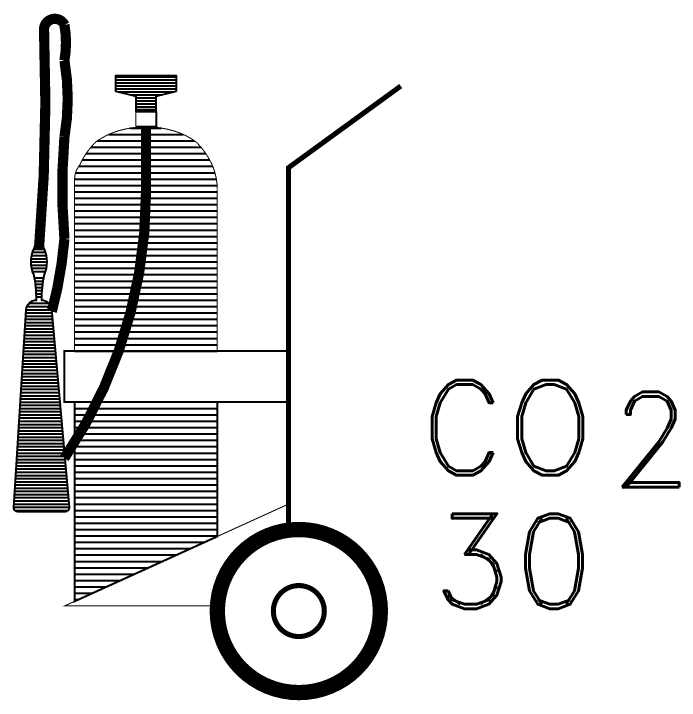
# Model space of a CAD drawing. Header units: millimetres. Extents: x -3 to 2253, y -3 to 1300.
# Drawn here: x 1800.96 to 1814.96, y -2.23 to 12.21 of the extents above; entities that cross this region are included whole.
import ezdxf

# ---------------------------------------------------------------- set-up
doc = ezdxf.new("R2010")
doc.units = ezdxf.units.MM
for name, color, linetype in [('ROOD', 1, 'Continuous'), ('TXT', 7, 'Continuous'), ('VEILIG', 7, 'Continuous')]:
    doc.layers.add(name, color=color, linetype=linetype)
doc.styles.add('ROMAND', font='romand')

# ---------------------------------------------------------------- blocks, each defined once
blk = doc.blocks.new('*X71')
at = {"color": 0}
for p, q in [((131.095, 48.875), (132.381, 48.875)), ((131.095, 48.812), (132.381, 48.812)), ((131.095, 48.75), (132.381, 48.75)), ((131.095, 48.688), (132.381, 48.688)), ((131.095, 48.625), (132.381, 48.625)), ((131.153, 48.562), (132.323, 48.562)), ((131.403, 48.5), (132.073, 48.5)), ((131.523, 48.438), (131.952, 48.438)), ((131.523, 48.375), (131.952, 48.375)), ((131.523, 48.312), (131.952, 48.312)), ((131.523, 48.25), (131.952, 48.25)), ((131.523, 48.188), (131.952, 48.188))]:
    blk.add_line(p, q, dxfattribs=at)
blk = doc.blocks.new('*X68')
at = {"color": 0}
for p, q in [((90.891, 43.125), (90.909, 43.125)), ((90.8, 43), (91, 43)), ((90.827, 43.062), (90.973, 43.062)), ((90.759, 42.875), (91.041, 42.875)), ((90.776, 42.938), (91.024, 42.938)), ((90.746, 42.75), (91.054, 42.75)), ((90.749, 42.812), (91.051, 42.812)), ((90.749, 42.688), (91.051, 42.688)), ((90.759, 42.625), (91.041, 42.625)), ((90.776, 42.562), (91.024, 42.562)), ((90.813, 42.438), (90.987, 42.438)), ((90.824, 42.375), (90.976, 42.375)), ((90.833, 42.312), (90.967, 42.312)), ((90.84, 42.25), (90.96, 42.25)), ((90.845, 42.188), (90.955, 42.188)), ((90.848, 42.125), (90.952, 42.125)), ((90.85, 42.062), (90.95, 42.062)), ((90.705, 41.938), (91.095, 41.938)), ((90.65, 41.812), (91.15, 41.812)), ((90.665, 41.875), (91.135, 41.875)), ((90.639, 41.625), (91.166, 41.625)), ((90.643, 41.688), (91.161, 41.688)), ((90.646, 41.75), (91.155, 41.75)), ((90.631, 41.5), (91.177, 41.5)), ((90.635, 41.562), (91.172, 41.562)), ((90.623, 41.375), (91.188, 41.375)), ((90.627, 41.438), (91.183, 41.438)), ((90.615, 41.25), (91.2, 41.25)), ((90.619, 41.312), (91.194, 41.312)), ((90.607, 41.125), (91.211, 41.125)), ((90.611, 41.188), (91.205, 41.188)), ((90.599, 41), (91.222, 41)), ((90.603, 41.062), (91.216, 41.062)), ((90.587, 40.812), (91.238, 40.812)), ((90.591, 40.875), (91.233, 40.875)), ((90.595, 40.938), (91.227, 40.938)), ((90.58, 40.688), (91.249, 40.688)), ((90.584, 40.75), (91.244, 40.75)), ((90.572, 40.562), (91.261, 40.562)), ((90.576, 40.625), (91.255, 40.625)), ((90.564, 40.438), (91.272, 40.438)), ((90.568, 40.5), (91.266, 40.5)), ((90.556, 40.312), (91.283, 40.312)), ((90.56, 40.375), (91.277, 40.375)), ((90.548, 40.188), (91.294, 40.188)), ((90.552, 40.25), (91.288, 40.25)), ((90.54, 40.062), (91.305, 40.062)), ((90.544, 40.125), (91.299, 40.125)), ((90.528, 39.875), (91.322, 39.875)), ((90.532, 39.938), (91.316, 39.938)), ((90.536, 40), (91.31, 40)), ((90.521, 39.75), (91.333, 39.75)), ((90.525, 39.812), (91.327, 39.812)), ((90.513, 39.625), (91.344, 39.625)), ((90.517, 39.688), (91.338, 39.688)), ((90.505, 39.5), (91.355, 39.5)), ((90.509, 39.562), (91.349, 39.562)), ((90.497, 39.375), (91.366, 39.375)), ((90.501, 39.438), (91.36, 39.438)), ((90.489, 39.25), (91.377, 39.25)), ((90.493, 39.312), (91.371, 39.312)), ((90.477, 39.062), (91.394, 39.062)), ((90.481, 39.125), (91.388, 39.125)), ((90.485, 39.188), (91.383, 39.188)), ((90.469, 38.938), (91.405, 38.938)), ((90.473, 39), (91.399, 39)), ((90.462, 38.812), (91.416, 38.812)), ((90.466, 38.875), (91.41, 38.875)), ((90.454, 38.688), (91.427, 38.688)), ((90.458, 38.75), (91.421, 38.75)), ((90.446, 38.562), (91.438, 38.562)), ((90.45, 38.625), (91.432, 38.625)), ((90.438, 38.438), (91.449, 38.438)), ((90.442, 38.5), (91.443, 38.5)), ((90.43, 38.312), (91.46, 38.312)), ((90.434, 38.375), (91.455, 38.375)), ((90.418, 38.125), (91.477, 38.125)), ((90.422, 38.188), (91.471, 38.188)), ((90.426, 38.25), (91.466, 38.25)), ((90.411, 38), (91.488, 38)), ((90.414, 38.062), (91.482, 38.062)), ((90.407, 37.938), (91.493, 37.938)), ((90.428, 37.875), (91.472, 37.875))]:
    blk.add_line(p, q, dxfattribs=at)
blk = doc.blocks.new('*X69')
at = {"color": 0}
for p, q in [((90.35, 41.875), (93.15, 41.875)), ((90.35, 41.75), (93.15, 41.75)), ((90.35, 41.625), (93.15, 41.625)), ((90.35, 41.5), (93.15, 41.5)), ((90.35, 41.375), (93.15, 41.375)), ((90.35, 41.25), (93.15, 41.25)), ((90.35, 41.125), (93.15, 41.125)), ((90.35, 41), (93.15, 41)), ((90.35, 40.875), (93.15, 40.875)), ((90.35, 40.75), (93.15, 40.75)), ((90.35, 40.625), (93.15, 40.625)), ((90.35, 40.5), (93.15, 40.5)), ((90.35, 40.375), (93.15, 40.375)), ((90.35, 40.25), (93.15, 40.25)), ((90.35, 40.125), (93.15, 40.125)), ((90.35, 40), (93.15, 40)), ((90.35, 39.875), (93.15, 39.875)), ((90.35, 39.75), (93.15, 39.75)), ((90.35, 39.625), (93.15, 39.625)), ((90.35, 39.5), (93.15, 39.5)), ((90.35, 39.375), (93.15, 39.375)), ((90.35, 39.25), (92.9, 39.25)), ((90.35, 39.125), (92.625, 39.125)), ((90.35, 39), (92.35, 39)), ((90.35, 38.875), (92.075, 38.875)), ((90.35, 38.75), (91.8, 38.75)), ((90.35, 38.625), (91.525, 38.625)), ((90.35, 38.5), (91.25, 38.5)), ((90.35, 38.375), (90.975, 38.375)), ((90.35, 38.25), (90.7, 38.25)), ((90.35, 38.125), (90.425, 38.125))]:
    blk.add_line(p, q, dxfattribs=at)
blk = doc.blocks.new('*X70')
at = {"color": 0}
for p, q in [((91.443, 47.375), (92.057, 47.375)), ((91.017, 47.25), (92.483, 47.25)), ((90.796, 47.125), (92.704, 47.125)), ((90.575, 46.875), (92.925, 46.875)), ((90.669, 47), (92.831, 47)), ((90.499, 46.75), (93.001, 46.75)), ((90.431, 46.625), (93.061, 46.625)), ((90.369, 46.5), (93.104, 46.5)), ((90.35, 46.375), (93.133, 46.375)), ((90.35, 46.25), (93.147, 46.25)), ((90.35, 46.125), (93.15, 46.125)), ((90.35, 46), (93.15, 46)), ((90.35, 45.875), (93.15, 45.875)), ((90.35, 45.75), (93.15, 45.75)), ((90.35, 45.625), (93.15, 45.625)), ((90.35, 45.5), (93.15, 45.5)), ((90.35, 45.375), (93.15, 45.375)), ((90.35, 45.25), (93.15, 45.25)), ((90.35, 45.125), (93.15, 45.125)), ((90.35, 45), (93.15, 45)), ((90.35, 44.875), (93.15, 44.875)), ((90.35, 44.75), (93.15, 44.75)), ((90.35, 44.625), (93.15, 44.625)), ((90.35, 44.5), (93.15, 44.5)), ((90.35, 44.375), (93.15, 44.375)), ((90.35, 44.25), (93.15, 44.25)), ((90.35, 44.125), (93.15, 44.125)), ((90.35, 44), (93.15, 44)), ((90.35, 43.875), (93.15, 43.875)), ((90.35, 43.75), (93.15, 43.75)), ((90.35, 43.625), (93.15, 43.625)), ((90.35, 43.5), (93.15, 43.5)), ((90.35, 43.375), (93.15, 43.375)), ((90.35, 43.25), (93.15, 43.25)), ((90.35, 43.125), (93.15, 43.125)), ((90.35, 43), (93.15, 43))]:
    blk.add_line(p, q, dxfattribs=at)
blk = doc.blocks.new('0206')
at = {"layer": 'VEILIG'}
for p, q in [((-1.048, 5.148), (-1.048, 4.827)), ((-1.048, 4.827), (-1.477, 4.827))]:
    blk.add_line(p, q, dxfattribs=at)
for points, const_width in [([(-3.513, 2.254, 0.03122), (-3.406, 6.863, -0.812792), (-2.977, 6.971, -0.08646), (-2.977, 6.22, -0.086403), (-2.977, 4.612, 0.043175), (-2.977, 2.468, -0.043714), (-3.242, 0.942, 0.215027)], 0.214), ([(-1.262, 4.827), (-1.262, 3.433, -0.150136), (-2.977, -2.141, 0.232394)], 0.214), ([(0.238, 3.527, 0.098815), (0.133, 4.021, 0.091066), (-0.201, 4.504, 0.084661), (-0.669, 4.739, 0.073854), (-1.262, 4.827, 0.073854), (-1.855, 4.739, 0.084661), (-2.323, 4.504, 0.091066), (-2.657, 4.021, 0.171526), (-2.763, 3.726), (-2.763, 0.11)], 0.0214), ([(1.418, -5.357, 1), (2.49, -5.357, 1), (1.418, -5.357, 1)], 0.107)]:
    blk.add_lwpolyline(points, format="xyb", dxfattribs=dict(at, const_width=const_width))
blk.add_lwpolyline([(-0.619, 5.577), (-0.619, 5.899), (-1.905, 5.899), (-1.905, 5.577), (-1.477, 5.47), (-1.477, 5.148), (-1.048, 5.148), (-1.048, 5.47)], close=True, dxfattribs=at)
for points, const_width in [([(1.739, -3.642), (1.739, 3.969), (4.098, 5.684)], 0.107), ([(-1.477, 5.148), (-1.477, 4.827)], 0.0214), ([(0.239, 0.11), (0.239, 3.512)], 0.0214), ([(1.739, -0.962), (-2.977, -0.962), (-2.977, 0.11), (1.739, 0.11)], 0.0429), ([(0.239, -0.962), (0.239, -3.788), (-2.763, -5.153), (-2.763, -0.962)], 0.0429), ([(1.739, -3.655), (1.739, -3.106), (-2.977, -5.25), (0.242, -5.25)], 0.0214)]:
    blk.add_lwpolyline(points, dxfattribs=dict(at, const_width=const_width))
blk.add_lwpolyline([(-3.46, 2.361, -0.078461), (-3.406, 2.254, -0.216637), (-3.406, 1.718, 0.058232), (-3.46, 1.182, -0.385314), (-3.246, 0.989), (-2.877, -3.173, -0.443716), (-2.963, -3.267), (-3.957, -3.267, -0.428923), (-4.043, -3.177), (-3.781, 0.978, -0.399656), (-3.567, 1.182, 0.058232), (-3.621, 1.718, -0.216637), (-3.621, 2.254, -0.078461), (-3.567, 2.361, -0.514618)], format="xyb", close=True, dxfattribs=at)
at = {"layer": 'VEILIG', "const_width": 0.322}
blk.add_lwpolyline([(0.239, -5.357, 1), (3.669, -5.357, 1)], format="xyb", close=True, dxfattribs=at)
at = {"layer": 'ROOD', "xscale": 1.071982281284619, "yscale": 1.071982281284605, "zscale": 1.071982281284607}
for name in ['*X70', '*X69']:
    blk.add_blockref(name, (-99.617, -45.985), dxfattribs=at)
at = {"layer": 'VEILIG'}
blk.add_blockref('*X71', (-133, -43), dxfattribs=at)
at = {"layer": 'VEILIG', "xscale": 1.071982281284619, "yscale": 1.071982281284605, "zscale": 1.071982281284607}
blk.add_blockref('*X68', (-100.957, -43.841), dxfattribs=at)
at = {"layer": 'TXT', "style": 'ROMAND'}
for s, p in [('CO', (4.5, -2.5)), ('2', (8.5, -2.75)), ('30', (4.75, -5.31))]:
    blk.add_text(s, height=2, dxfattribs=at).set_placement(p)

msp = doc.modelspace()

# ---------------------------------------------------------------- block references
msp.add_blockref('0206', (1805, 5))

doc.saveas('drawing.dxf')
